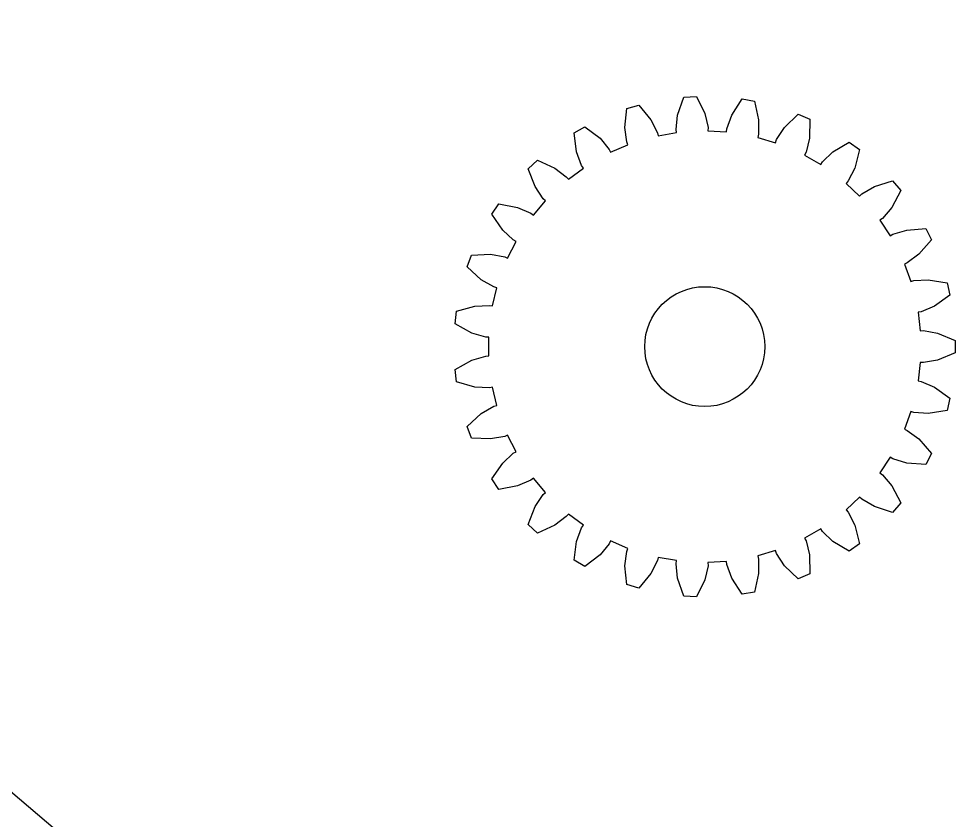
# Model space of a CAD drawing. Extents: x -10 to 179, y 134 to 301.
# Drawn here: x 126.75 to 169.59, y 181.06 to 217.75 of the extents above; entities that cross this region are included whole.
import ezdxf

# ---------------------------------------------------------------- set-up
doc = ezdxf.new("R2010")
doc.units = 0
doc.layers.add('Layer_1', color=7, linetype='CONTINUOUS')

msp = doc.modelspace()

# ---------------------------------------------------------------- linework, layer by layer
at = {"layer": 'Layer_1', "color": 7}
msp.add_lwpolyline([(44.005754, 252.633123), (155.925901, 157.20547)], dxfattribs=at)
for points in [[(167.987805, 203.462228), (168.134278, 203.472953), (168.786494, 203.361193), (169.591674, 203.02817), (169.591674, 202.453001), (168.786494, 202.119979), (168.134278, 202.008219), (167.987805, 202.018944), (167.888463, 201.169737), (168.033525, 201.146595), (168.642561, 200.887233), (169.348963, 200.377821), (169.216318, 199.818175), (168.356387, 199.679604), (167.695705, 199.721373), (167.555723, 199.765681), (167.263341, 198.962195), (167.399089, 198.906033), (167.931925, 198.513461), (168.501732, 197.854755), (168.243498, 197.340828), (167.374818, 197.404328), (166.741794, 197.597368), (166.615641, 197.672721), (166.145741, 196.958417), (166.264838, 196.872339), (166.692687, 196.367444), (167.095418, 195.595001), (166.725707, 195.154453), (165.895127, 195.416919), (165.323627, 195.750506), (165.218076, 195.852953), (164.596341, 195.266213), (164.692296, 195.155017), (164.992298, 194.565173), (165.205941, 193.720481), (164.744789, 193.377299), (163.996901, 193.824057), (163.517687, 194.28041), (163.438665, 194.404588), (162.698396, 193.977021), (162.766129, 193.846635), (162.921916, 193.20345), (162.935181, 192.332513), (162.407143, 192.104759), (161.782585, 192.711819), (161.421623, 193.266668), (161.373363, 193.405521), (160.554354, 193.16027), (160.590196, 193.017748), (160.593583, 192.355937), (160.405341, 191.505319), (159.838921, 191.405413), (159.371278, 192.140319), (159.148041, 192.763466), (159.133083, 192.909657), (158.279643, 192.859986), (158.281901, 192.712948), (158.132323, 192.068353), (157.753016, 191.284057), (157.178976, 191.317359), (156.893367, 192.140319), (156.819707, 192.798179), (156.838898, 192.943806), (155.997029, 193.092255), (155.965138, 192.948886), (155.671063, 192.355937), (155.121294, 191.680297), (154.570396, 191.845115), (154.482061, 192.711819), (154.562212, 193.368833), (154.614423, 193.506275), (153.829563, 193.844941), (153.765498, 193.712579), (153.342729, 193.20345), (152.651849, 192.672873), (152.153727, 192.960457), (152.267745, 193.824057), (152.497192, 194.444946), (152.579883, 194.566301), (151.894083, 195.076841), (151.801232, 194.962824), (151.272347, 194.565173), (150.477609, 194.208161), (150.059356, 194.602708), (150.369518, 195.416919), (150.735843, 195.968099), (150.844216, 196.067159), (150.294729, 196.722197), (150.178172, 196.632733), (149.571958, 196.367444), (148.716261, 196.203473), (148.400172, 196.683815), (148.889827, 197.404328), (149.373556, 197.856166), (149.501685, 197.92785), (149.118145, 198.691826), (148.984089, 198.631713), (148.332721, 198.513461), (147.462629, 198.550997), (147.265921, 199.091453), (147.908258, 199.679604), (148.483145, 200.007828), (148.624538, 200.047904), (148.427265, 200.879895), (148.283049, 200.852237), (147.622085, 200.887233), (146.783885, 201.124581), (146.717281, 201.695799), (147.478152, 202.119979), (148.113152, 202.30681), (148.259907, 202.313019), (148.259907, 203.168153), (148.113152, 203.174361), (147.478152, 203.361193), (146.717281, 203.785373), (146.783885, 204.35659), (147.622085, 204.593939), (148.283049, 204.628935), (148.427265, 204.601277), (148.624538, 205.433268), (148.483145, 205.473344), (147.908258, 205.801568), (147.265921, 206.389719), (147.462629, 206.930175), (148.332721, 206.96771), (148.984089, 206.849459), (149.118145, 206.789346), (149.501685, 207.553321), (149.373556, 207.625006), (148.889827, 208.076844), (148.400172, 208.797357), (148.716261, 209.277699), (149.571958, 209.113728), (150.178172, 208.848439), (150.294729, 208.758975), (150.844216, 209.414013), (150.735843, 209.513073), (150.369518, 210.064253), (150.059356, 210.878464), (150.477609, 211.27301), (151.272347, 210.915999), (151.801232, 210.518348), (151.894083, 210.40433), (152.579883, 210.91487), (152.497192, 211.036226), (152.267745, 211.657115), (152.153727, 212.520715), (152.651849, 212.808299), (153.342729, 212.277721), (153.765498, 211.768593), (153.829563, 211.63623), (154.614423, 211.974897), (154.562212, 212.112339), (154.482061, 212.769353), (154.570396, 213.636057), (155.121294, 213.800875), (155.671063, 213.125235), (155.965138, 212.532286), (155.997029, 212.388917), (156.838898, 212.537366), (156.819707, 212.682993), (156.893367, 213.340853), (157.178976, 214.163813), (157.753016, 214.197115), (158.132323, 213.412819), (158.281901, 212.768224), (158.279643, 212.621186), (159.133083, 212.571515), (159.148041, 212.717706), (159.371278, 213.340853), (159.838921, 214.075759), (160.405341, 213.975853), (160.593583, 213.125235), (160.590196, 212.463424), (160.554354, 212.320901), (161.373363, 212.07565), (161.421623, 212.214504), (161.782585, 212.769353), (162.407143, 213.376413), (162.935181, 213.148659), (162.921916, 212.277721), (162.766129, 211.634537), (162.698396, 211.50415), (163.438665, 211.076584), (163.517687, 211.200761), (163.996901, 211.657115), (164.744789, 212.103873), (165.205941, 211.76069), (164.992298, 210.915999), (164.692296, 210.326155), (164.596341, 210.214959), (165.218076, 209.628219), (165.323627, 209.730666), (165.895127, 210.064253), (166.725707, 210.326719), (167.095418, 209.88617), (166.692687, 209.113728), (166.264838, 208.608833), (166.145741, 208.522755), (166.615641, 207.80845), (166.741794, 207.883804), (167.374818, 208.076844), (168.243498, 208.140344), (168.501732, 207.626417), (167.931925, 206.96771), (167.399089, 206.575139), (167.263341, 206.518977), (167.555723, 205.71549), (167.695705, 205.759799), (168.356387, 205.801568), (169.216318, 205.662997), (169.348963, 205.10335), (168.642561, 204.593939), (168.033525, 204.334577), (167.888463, 204.311435), (167.987805, 203.462228)], [(160.876022, 202.74059), (160.876022, 202.74059)]]:
    msp.add_lwpolyline(points, close=True, dxfattribs=at)
for points in [[(44.005754, 252.633123), (44.005754, 252.633123), (155.925901, 157.20547), (44.005754, 252.633123)], [(155.388623, 202.74059), (155.388623, 204.255892), (156.617018, 205.48429), (158.132323, 205.48429)], [(158.132323, 205.48429), (159.647625, 205.48429), (160.876022, 204.255892), (160.876022, 202.74059)], [(158.132323, 199.996891), (156.617018, 199.996891), (155.388623, 201.225285), (155.388623, 202.74059)], [(160.876022, 202.74059), (160.876022, 201.225285), (159.647625, 199.996891), (158.132323, 199.996891)]]:
    msp.add_open_spline(points, degree=3, dxfattribs=at)

doc.saveas('drawing.dxf')
